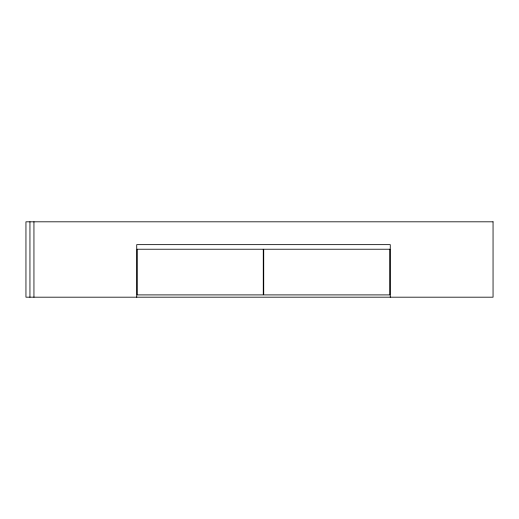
<?xml version="1.0" encoding="UTF-8"?>
<svg xmlns="http://www.w3.org/2000/svg" width="519" height="519" viewBox="0 0 519 519"><rect width="100%" height="100%" fill="white"/><g stroke="black" fill="none" stroke-linecap="round" stroke-linejoin="round"><path stroke-width="0.78" d="M390.262 297.186L390.262 244.65L136.731 244.65L136.731 297.186M33.943 221.814L33.943 297.186M29.946 221.814L29.946 297.186M493.05 221.814L25.95 221.814L25.95 297.186L493.05 297.186L493.05 221.814M263.269 249.224L137.185 249.224L137.185 294.902L263.269 294.902L263.269 249.224M389.808 249.224L263.723 249.224L263.723 294.902L389.808 294.902L389.808 249.224"/></g></svg>
